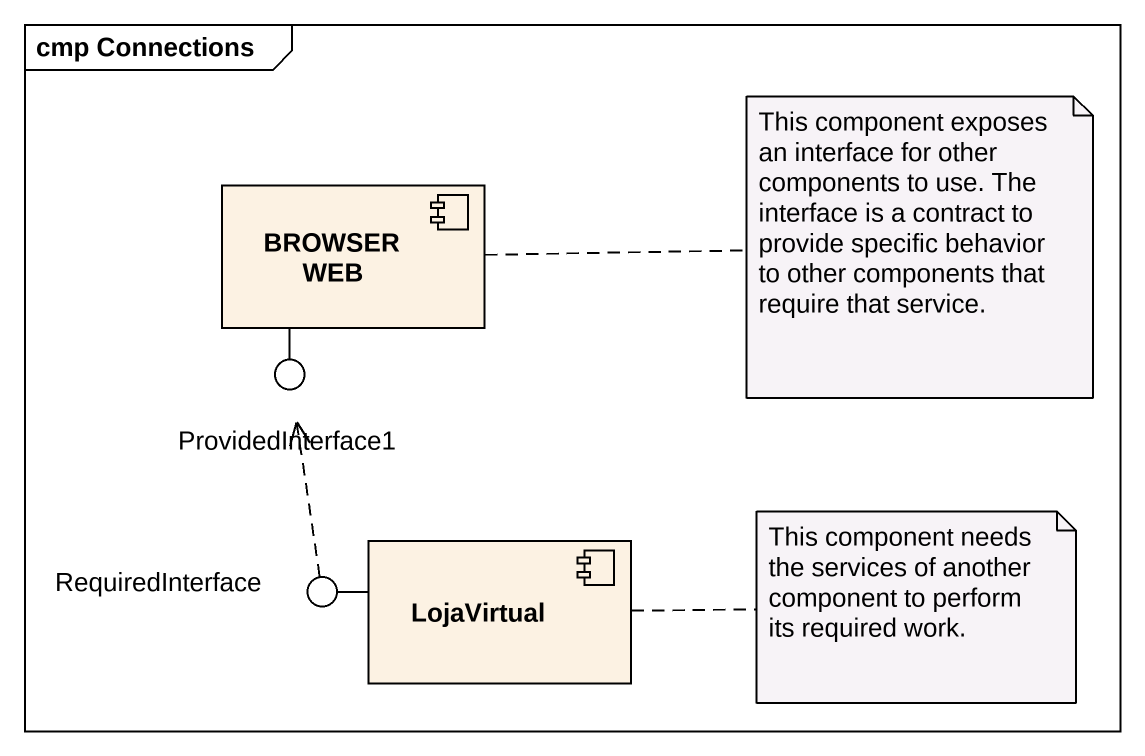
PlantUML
@startuml
mainframe cmp Connections
component "BROWSER WEB" as BROWSER_WEB
() ProvidedInterface1
component LojaVirtual
() RequiredInterface
BROWSER_WEB -- ProvidedInterface1
LojaVirtual -left- RequiredInterface
RequiredInterface .up.> ProvidedInterface1
note right of BROWSER_WEB : This component exposes an interface for other components to use. The interface is a contract to provide specific behavior to other components that require that service.
note right of LojaVirtual : This component needs the services of another component to perform its required work.
@enduml
